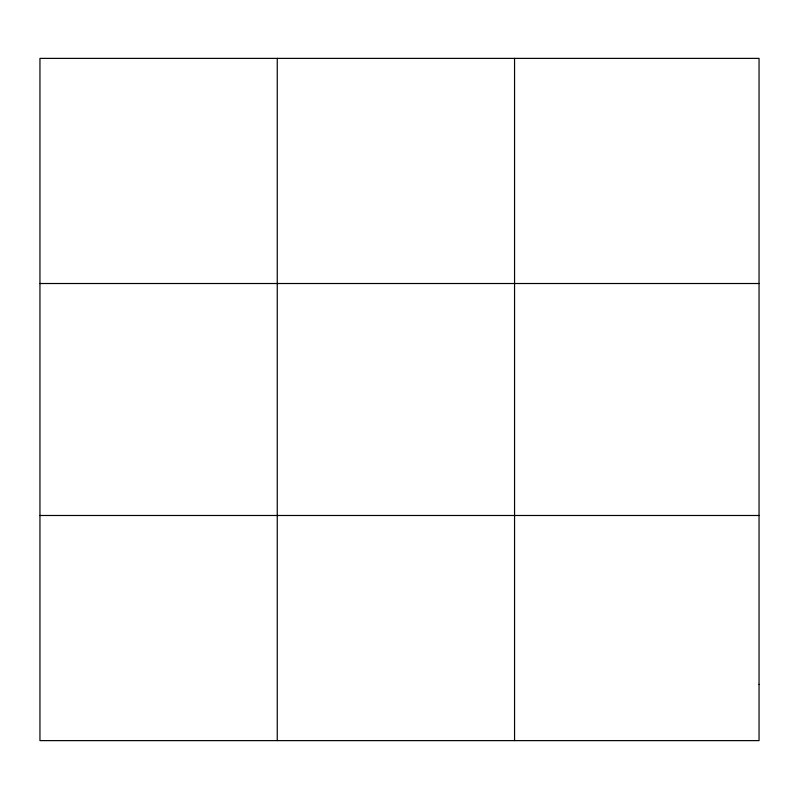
<?xml version="1.0" encoding="UTF-8"?>
<svg xmlns="http://www.w3.org/2000/svg" width="799" height="799" viewBox="0 0 799 799"><rect width="100%" height="100%" fill="white"/><g stroke="black" fill="none" stroke-linecap="round" stroke-linejoin="round"><path stroke-width="1.2" d="M277.253 58.377L277.253 740.623M514.556 58.377L514.556 740.623M39.95 283.515L759.05 283.515M39.95 515.485L759.05 515.485M759.05 684.344L759.05 740.623L39.95 740.623L39.95 58.377L759.05 58.377L759.05 684.344"/></g></svg>
